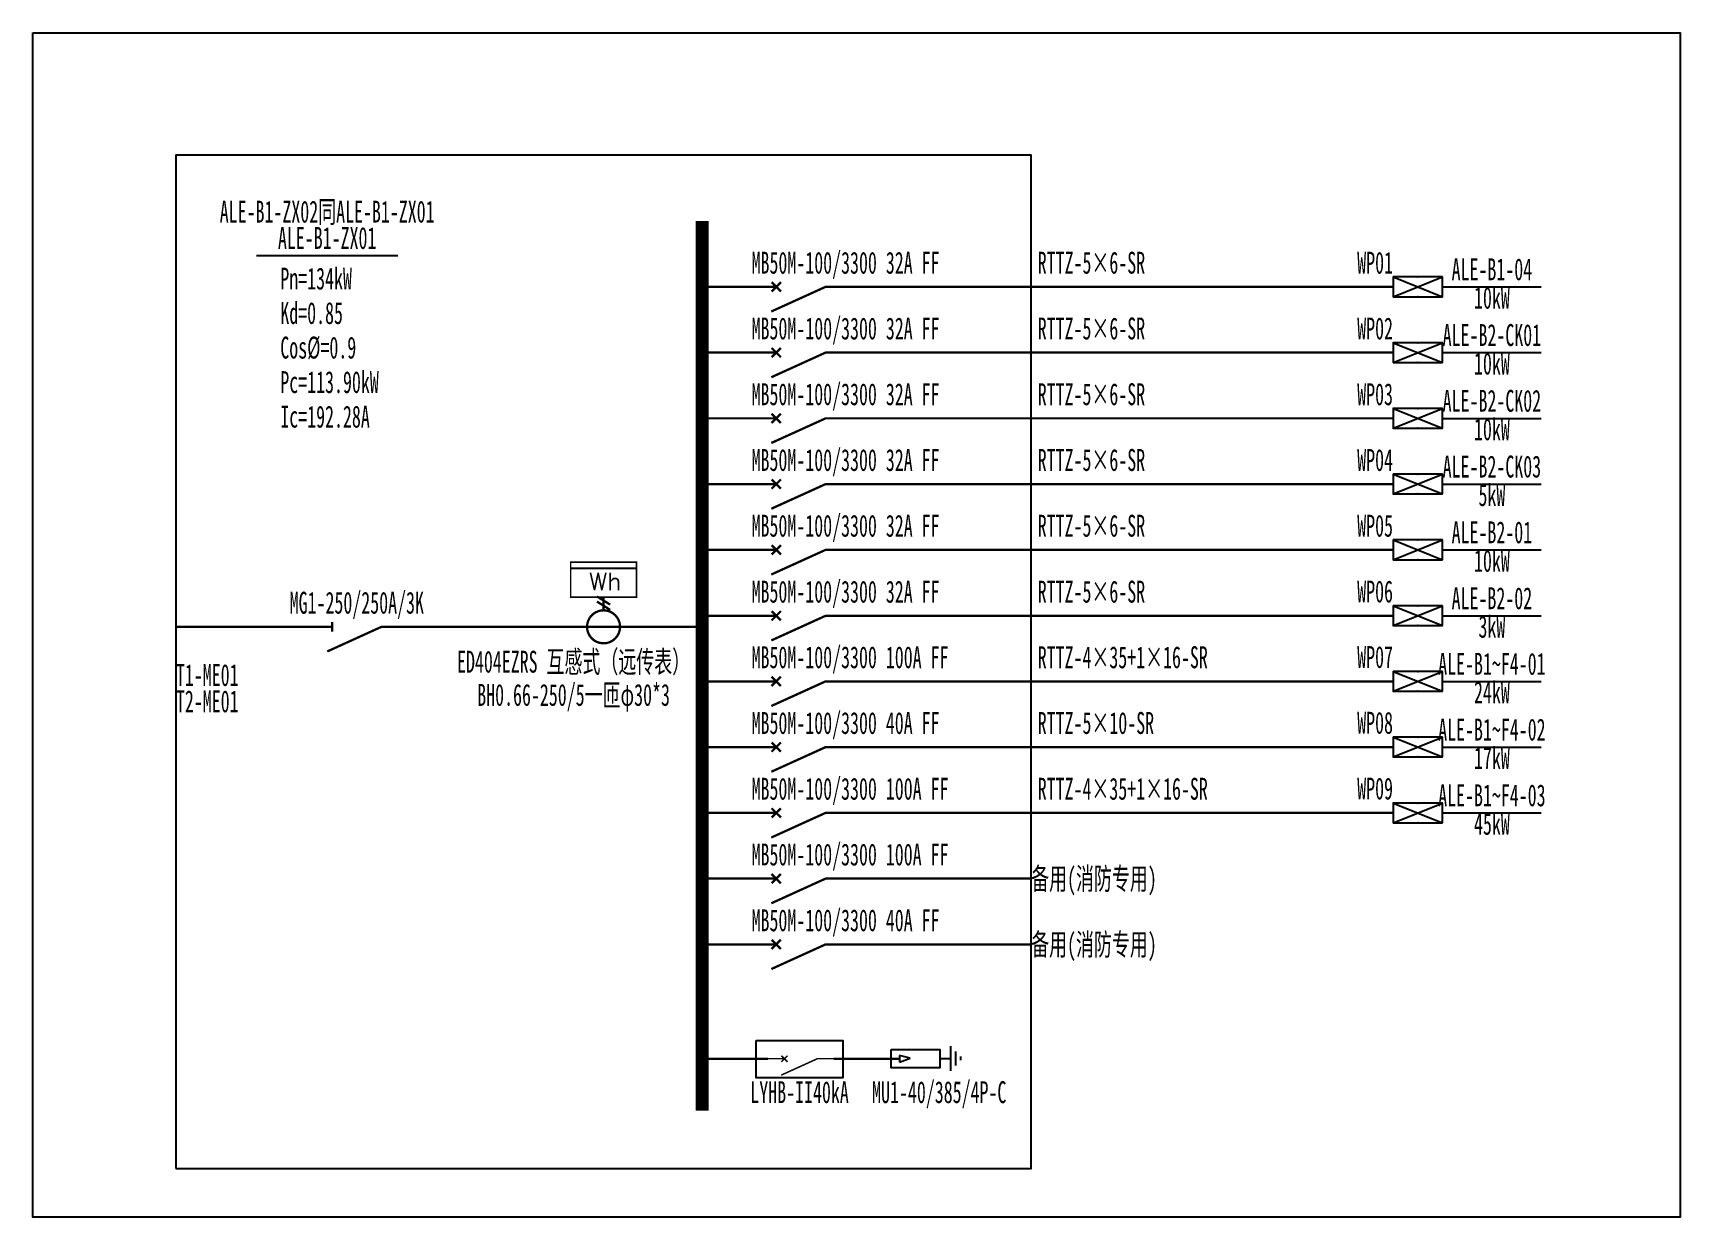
# Model space of a CAD drawing. Extents: x 1459859 to 1464366, y 419485 to 422727.
import ezdxf
from ezdxf.enums import TextEntityAlignment as Align

# ---------------------------------------------------------------- set-up
doc = ezdxf.new("R2010")
doc.units = 0
doc.header["$MEASUREMENT"] = 0
doc.layers.add('系统图', color=1, linetype='Continuous')
doc.styles.add('_SIMPLEX', font='simplex_.ttf', dxfattribs={"width": 0.6})
doc.styles.add('_TEL_DIM', font='', dxfattribs={"width": 0.8, "height": 3.5})
doc.styles.add('宋体', font='', dxfattribs={"width": 0.8, "height": 3.5})
doc.styles.get('_TEL_DIM').set_extended_font_data('SimSun')
doc.styles.get('宋体').set_extended_font_data('SimSun')

# ---------------------------------------------------------------- blocks, each defined once
blk = doc.blocks.new('$element$00000189')
at = {"const_width": 0.0233}
for points in [[(0, 0), (0, -1)], [(0.167, -0.5), (0.3, -0.5)], [(0.256, -0.433), (0.172, -0.567)], [(0.308, -0.433), (0.225, -0.567)]]:
    blk.add_lwpolyline(points, dxfattribs=at)
blk.add_lwpolyline([(0, -0.333, 1), (0, -0.667, 1), (0, -0.333)], format="xyb", close=True, dxfattribs=at)
at = {"flags": 9}
blk.add_attdef('S', (0, 0), '', height=0.00000667, dxfattribs=at)
blk = doc.blocks.new('$element$00000492')
blk.add_line((0.173, 0), (0.173, -1))
at = {"const_width": 0.0233}
blk.add_lwpolyline([(-0.267, 0), (0.267, 0), (0.267, -1), (-0.267, -1), (-0.267, 0)], dxfattribs=at)
at = {"style": '_SIMPLEX'}
blk.add_text('Wh', height=0.2667, rotation=270, dxfattribs=at).set_placement((-0.161, -0.281))
at = {"flags": 9}
blk.add_attdef('S', (0, 0), '', height=0.00000667, dxfattribs=at)
blk.add_attdef('S', (0, 0), '', height=0.00000667, dxfattribs=at)
blk.add_attdef('S', (0, 0), '', height=0.00000667, dxfattribs=at)
blk = doc.blocks.new('$element$00000497')
at = {"const_width": 0.0233}
for points in [[(0, 0), (0, -0.25)], [(0, -1), (0, -0.75), (-0.25, -0.2)], [(-0.047, -0.297), (0.047, -0.203)], [(-0.047, -0.203), (0.047, -0.297)]]:
    blk.add_lwpolyline(points, dxfattribs=at)
at = {"flags": 9}
blk.add_attdef('S', (0, 0), '', height=0.00000667, dxfattribs=at)
blk = doc.blocks.new('$equip$00002938')
for p, q in [((-0.75, 0.6), (-0.75, 0)), ((0.75, 0.6), (-0.75, 0.6)), ((-0.75, 0.6), (0.75, 0)), ((-0.75, 0), (0.75, 0.6)), ((0.75, 0), (0.75, 0.6)), ((-0.75, 0), (0.75, 0))]:
    blk.add_line(p, q)
at = {"const_width": 0.04}
blk.add_lwpolyline([(-0.75, 0.6), (-0.75, 0), (0.75, 0), (0.75, 0.6), (-0.75, 0.6), (-0.75, 0)], dxfattribs=at)
for p in [(0, 0.6), (-0.75, 0.3), (0, 0), (0.75, 0.3)]:
    blk.add_point(p)
at = {"color": 7, "style": '_TEL_DIM', "flags": 1}
for tag in ['A', 'REMARK']:
    blk.add_attdef(tag, text='', height=0.00002, dxfattribs=at).set_placement((0, 0), align=Align.MIDDLE_CENTER)
blk = doc.blocks.new('$element$00000519')
at = {"const_width": 0.0233}
for points in [[(0, 0), (0, -0.25)], [(0, -1), (0, -0.75), (-0.25, -0.2)], [(-0.05, -0.25), (0.05, -0.25)]]:
    blk.add_lwpolyline(points, dxfattribs=at)
at = {"flags": 9}
blk.add_attdef('S', (0, 0), '', height=0.00000667, dxfattribs=at)

msp = doc.modelspace()

# ---------------------------------------------------------------- linework, layer by layer
at = {"color": 0, "linetype": 'ByBlock'}
for p, q in [((1460470.9, 422117.4), (1460857, 422117.4)), ((1462369.2, 419952.8), (1462369.2, 419885.6)), ((1462383, 419938.8), (1462383, 419899.6)), ((1462259.4, 419919.8), (1462230.2, 419927.7)), ((1462230.2, 419927.7), (1462230.2, 419909.5)), ((1462230.2, 419909), (1462259.4, 419919.8)), ((1462339.9, 419919.6), (1462368, 419919.6)), ((1462396.7, 419924.4), (1462396.7, 419914.6))]:
    msp.add_line(p, q, dxfattribs=at)
for points in [[(1460250.2, 419617.9), (1462590.2, 419617.9), (1462590.2, 422391.6), (1460250.2, 422391.6)], [(1461838.2, 419968.1), (1462074.8, 419968.1), (1462074.8, 419866.1), (1461838.2, 419866.1)], [(1462207.4, 419943.8), (1462340.2, 419943.8), (1462340.2, 419893.7), (1462207.4, 419893.7)]]:
    msp.add_lwpolyline(points, close=True, dxfattribs=at)
for points, const_width in [([(1461690.2, 422211.6), (1461690.2, 419776.3)], 36), ([(1461690.2, 422031.6), (1461825.2, 422031.6)], 6.3), ([(1462095.2, 422031.6), (1463580.2, 422031.6)], 6.3), ([(1461690.2, 421851.6), (1461825.2, 421851.6)], 6.3), ([(1462095.2, 421851.6), (1463580.2, 421851.6)], 6.3), ([(1461690.2, 421671.6), (1461825.2, 421671.6)], 6.3), ([(1462095.2, 421671.6), (1463580.2, 421671.6)], 6.3), ([(1461690.2, 421491.6), (1461825.2, 421491.6)], 6.3), ([(1462095.2, 421491.6), (1463580.2, 421491.6)], 6.3), ([(1461690.2, 421311.6), (1461825.2, 421311.6)], 6.3), ([(1462095.2, 421311.6), (1463580.2, 421311.6)], 6.3), ([(1460250.2, 421100.9), (1460610.1, 421100.9)], 6.3), ([(1460880.1, 421100.9), (1461690.2, 421100.9)], 6.3), ([(1461690.2, 421131.1), (1461825.2, 421131.1)], 6.3), ([(1462095.2, 421131.1), (1463580.2, 421131.1)], 6.3), ([(1461690.2, 420951.6), (1461825.2, 420951.6)], 6.3), ([(1462095.2, 420951.6), (1463580.2, 420951.6)], 6.3), ([(1461690.2, 420771.6), (1461825.2, 420771.6)], 6.3), ([(1462095.2, 420771.6), (1463580.2, 420771.6)], 6.3), ([(1461690.2, 420591.6), (1461825.2, 420591.6)], 6.3), ([(1462095.2, 420591.6), (1463580.2, 420591.6)], 6.3), ([(1461690.2, 420411.6), (1461825.2, 420411.6)], 6.3), ([(1462095.2, 420411.6), (1462590.2, 420411.6)], 6.3), ([(1461690.2, 420231.6), (1461825.2, 420231.6)], 6.3), ([(1462095.2, 420231.6), (1462590.2, 420231.6)], 6.3), ([(1461690.2, 419918.6), (1461870.2, 419918.6)], 6.3), ([(1462050.2, 419918.6), (1462230.2, 419918.6)], 6.3)]:
    msp.add_lwpolyline(points, dxfattribs=dict(at, const_width=const_width))
for points in [[(1463715.8, 422031.6), (1463985.8, 422031.6)], [(1463715.8, 421851.6), (1463985.8, 421851.6)], [(1463715.8, 421671.6), (1463985.8, 421671.6)], [(1463715.8, 421491.6), (1463985.8, 421491.6)], [(1463715.8, 421311.6), (1463985.8, 421311.6)], [(1463715.8, 421131.1), (1463985.8, 421131.1)], [(1463715.8, 420951.6), (1463985.8, 420951.6)], [(1463715.8, 420771.6), (1463985.8, 420771.6)], [(1463715.8, 420591.6), (1463985.8, 420591.6)]]:
    msp.add_lwpolyline(points, dxfattribs=at)
at = {"layer": '系统图'}
msp.add_lwpolyline([(1459859, 422726.6), (1464365.6, 422726.6), (1464365.6, 419485.1), (1459859, 419485.1)], close=True, dxfattribs=at)

# ---------------------------------------------------------------- block references
at = {"color": 0, "linetype": 'ByBlock', "rotation": 90}
for name, p, xscale, yscale, zscale in [('$element$00000497', (1461825.2, 422031.6), 270, 270, 270), ('$element$00000497', (1461825.2, 421851.6), 270, 270, 270), ('$element$00000497', (1461825.2, 421671.6), 270, 270, 270), ('$element$00000497', (1461825.2, 421491.6), 270, 270, 270), ('$element$00000497', (1461825.2, 421311.6), 270, 270, 270), ('$element$00000492', (1461330.2, 421229.9), 180, 180, 180), ('$element$00000189', (1461285.2, 421100.9), 270, 270, 270), ('$element$00000497', (1461825.2, 421131.1), 270, 270, 270), ('$element$00000519', (1460610.1, 421100.9), 270, 270, 270), ('$element$00000497', (1461825.2, 420951.6), 270, 270, 270), ('$element$00000497', (1461825.2, 420771.6), 270, 270, 270), ('$element$00000497', (1461825.2, 420591.6), 270, 270, 270), ('$element$00000497', (1461825.2, 420411.6), 270, 270, 270), ('$element$00000497', (1461825.2, 420231.6), 270, 270, 270), ('$element$00000497', (1461870.2, 419918.6), 180, 180, 180)]:
    msp.add_blockref(name, p, dxfattribs=dict(at, xscale=xscale, yscale=yscale, zscale=zscale))
at = {"color": 0, "linetype": 'ByBlock', "xscale": 90, "yscale": 90, "zscale": 90}
for p in [(1463647.7, 422004.6), (1463647.7, 421824.6), (1463647.7, 421644.6), (1463647.7, 421464.6), (1463647.7, 421284.6), (1463647.7, 421104.1), (1463647.7, 420924.6), (1463647.7, 420744.6), (1463647.7, 420564.6)]:
    msp.add_blockref('$equip$00002938', p, dxfattribs=at)

# ---------------------------------------------------------------- texts
at = {"color": 0, "linetype": 'ByBlock', "style": '宋体', "width": 0.6}
for s, p in [('ALE-B1-ZX02同ALE-B1-ZX01', (1460664, 422189.4)), ('ALE-B1-ZX01', (1460664, 422117.4)), ('ALE-B1-04', (1463850.8, 422031.6)), ('ALE-B2-CK01', (1463850.8, 421851.6)), ('ALE-B2-CK02', (1463850.8, 421671.6)), ('ALE-B2-CK03', (1463850.8, 421491.6)), ('ALE-B2-01', (1463850.8, 421311.6)), ('ALE-B2-02', (1463850.8, 421131.1)), ('ALE-B1~F4-01', (1463850.8, 420951.6)), ('ALE-B1~F4-02', (1463850.8, 420771.6)), ('ALE-B1~F4-03', (1463850.8, 420591.6))]:
    msp.add_text(s, height=60, dxfattribs=at).set_placement(p, align=Align.BOTTOM_CENTER)
at = {"color": 40, "linetype": 'ByBlock', "style": '宋体', "width": 0.6}
for p in [(1461825.2, 422049.6), (1461825.2, 421869.6), (1461825.2, 421689.6), (1461825.2, 421509.6), (1461825.2, 421329.6), (1461825.2, 421149.1)]:
    msp.add_text('MB50M-100/3300 32A FF', height=60, dxfattribs=at).set_placement(p, align=Align.BOTTOM_LEFT)
at = {"color": 0, "linetype": 'ByBlock', "style": '宋体', "width": 0.6}
for s, p in [('RTTZ-5×6-SR', (1462608.2, 422049.6)), ('RTTZ-5×6-SR', (1462608.2, 421869.6)), ('RTTZ-5×6-SR', (1462608.2, 421689.6)), ('RTTZ-5×6-SR', (1462608.2, 421509.6)), ('RTTZ-5×6-SR', (1462608.2, 421329.6)), ('RTTZ-5×6-SR', (1462608.2, 421149.1)), ('RTTZ-4×35+1×16-SR', (1462608.2, 420969.6)), ('T1-ME01', (1460250.2, 420920.9)), ('T2-ME01', (1460250.2, 420848.9)), ('RTTZ-5×10-SR', (1462608.2, 420789.6)), ('RTTZ-4×35+1×16-SR', (1462608.2, 420609.6))]:
    msp.add_text(s, height=60, dxfattribs=at).set_placement(p, align=Align.BOTTOM_LEFT)
for s, p in [('WP01', (1463580.2, 422049.6)), ('WP02', (1463580.2, 421869.6)), ('WP03', (1463580.2, 421689.6)), ('WP04', (1463580.2, 421509.6)), ('WP05', (1463580.2, 421329.6)), ('WP06', (1463580.2, 421149.6)), ('WP07', (1463580.2, 420970.2)), ('WP08', (1463580.2, 420790.2)), ('WP09', (1463580.2, 420610.2))]:
    msp.add_text(s, height=60, dxfattribs=at).set_placement(p, align=Align.BOTTOM_RIGHT)
for s, p in [('Pn=134kW', (1460535.8, 422024.3)), ('Kd=0.85', (1460535.8, 421929.8)), ('Cos%%C=0.9', (1460535.8, 421835.3)), ('Pc=113.90kW', (1460535.8, 421740.8)), ('Ic=192.28A', (1460535.8, 421646.3))]:
    msp.add_text(s, height=60, dxfattribs=at).set_placement(p)
for s, p in [('10kW', (1463850.8, 422031.6)), ('10kW', (1463850.8, 421851.6)), ('10kW', (1463850.8, 421671.6)), ('5kW', (1463850.8, 421491.6)), ('10kW', (1463850.8, 421311.6)), ('3kW', (1463850.8, 421131.1)), ('24kW', (1463850.8, 420951.6)), ('17kW', (1463850.8, 420771.6)), ('45kW', (1463850.8, 420591.6))]:
    msp.add_text(s, height=60, dxfattribs=at).set_placement(p, align=Align.TOP_CENTER)
at = {"color": 6, "linetype": 'ByBlock', "style": '宋体', "width": 0.6}
msp.add_text('MG1-250/250A/3K', height=60, dxfattribs=at).set_placement((1460745.1, 421118.9), align=Align.BOTTOM_CENTER)
at = {"color": 2, "linetype": 'ByBlock', "style": '宋体', "width": 0.6}
msp.add_text('ED404EZRS 互感式（远传表）', height=60, dxfattribs=at).set_placement((1461338.2, 421035.4), align=Align.TOP_CENTER)
at = {"color": 190, "linetype": 'ByBlock', "style": '宋体', "width": 0.6}
for p in [(1461825.2, 420969.6), (1461825.2, 420609.6), (1461825.2, 420429.6)]:
    msp.add_text('MB50M-100/3300 100A FF', height=60, dxfattribs=at).set_placement(p, align=Align.BOTTOM_LEFT)
at = {"color": 3, "linetype": 'ByBlock', "style": '宋体', "width": 0.6}
msp.add_text('BH0.66-250/5一匝φ30*3', height=60, dxfattribs=at).set_placement((1461338.2, 420944.6), align=Align.TOP_CENTER)
at = {"color": 110, "linetype": 'ByBlock', "style": '宋体', "width": 0.6}
for p in [(1461825.2, 420789.6), (1461825.2, 420249.6)]:
    msp.add_text('MB50M-100/3300 40A FF', height=60, dxfattribs=at).set_placement(p, align=Align.BOTTOM_LEFT)
at = {"color": 0, "linetype": 'ByBlock', "style": '宋体', "width": 0.6}
for p in [(1462590.2, 420411.6), (1462590.2, 420231.6)]:
    msp.add_text('备用(消防专用)', height=60, dxfattribs=at).set_placement(p, align=Align.MIDDLE_LEFT)
at = {"color": 40, "linetype": 'ByBlock', "style": '宋体', "width": 0.6}
msp.add_text('LYHB-II40kA', height=60, dxfattribs=at).set_placement((1461956.5, 419857.1), align=Align.TOP_CENTER)
at = {"color": 30, "linetype": 'ByBlock', "style": '宋体', "width": 0.6}
msp.add_text('MU1-40/385/4P-C', height=60, dxfattribs=at).set_placement((1462338.7, 419857.1), align=Align.TOP_CENTER)

doc.saveas('drawing.dxf')
